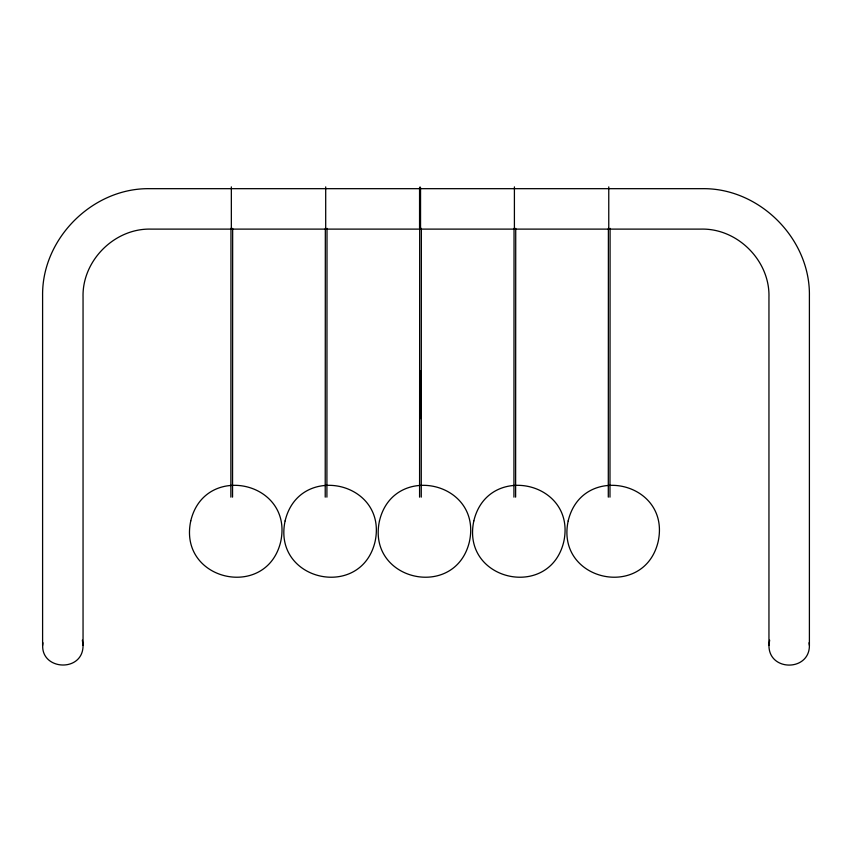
<?xml version="1.0" encoding="UTF-8"?>
<svg xmlns="http://www.w3.org/2000/svg" width="852" height="852" viewBox="0 0 852 852"><rect width="100%" height="100%" fill="white"/><g stroke="black" fill="none" stroke-linecap="round" stroke-linejoin="round"><path stroke-width="1.28" d="M230.871 497.142L230.977 228.368M232.553 497.142L232.66 228.368M325.219 497.142L325.326 228.368M326.912 497.142L327.008 228.368M419.578 497.142L419.685 228.368M420.451 418.641L420.473 370.737M421.261 497.142L421.367 228.368M513.937 497.142L514.044 228.368M515.62 497.142L515.726 228.368M608.296 497.142L608.392 228.368M609.979 497.142L610.085 228.368M42.6 645.379L42.6 295.814C41.684 238.666 92.602 187.76 149.739 188.675L702.261 188.675C759.398 187.76 810.316 238.666 809.4 295.814L809.4 645.379C809.666 671.642 768.685 671.642 768.951 645.379L768.951 297.135C770.006 260.659 737.417 228.07 700.93 229.113L151.07 229.113C114.583 228.07 81.994 260.659 83.049 297.135L83.049 645.379C83.251 673.378 38.777 670.471 42.941 642.759M768.951 645.379L769.644 640.15M809.059 642.759L809.4 645.379M82.356 640.15L83.049 645.379M608.765 186.886L608.765 228.964M514.406 186.886L514.406 228.964M420.547 187.6L420.547 228.251M420.047 186.886L420.047 187.6M420.047 205.747L420.047 210.103M420.047 228.251L420.047 228.964M419.557 187.6L419.557 228.251M325.698 186.886L325.698 228.964M231.339 186.886L231.339 228.964M190.763 520.902C177.823 581.032 266.697 600.692 280.723 541.638C293.663 481.518 204.789 461.859 190.763 520.902M285.111 520.902C272.171 581.032 361.046 600.692 375.072 541.638C388.022 481.518 299.137 461.859 285.111 520.902M379.47 520.902C366.53 581.032 455.405 600.692 469.431 541.638C482.37 481.518 393.496 461.859 379.47 520.902M473.829 520.902C460.889 581.032 549.764 600.692 563.79 541.638C576.729 481.518 487.855 461.859 473.829 520.902M568.188 520.902C555.238 581.032 644.123 600.692 658.149 541.638C671.088 481.518 582.214 461.859 568.188 520.902"/></g></svg>
